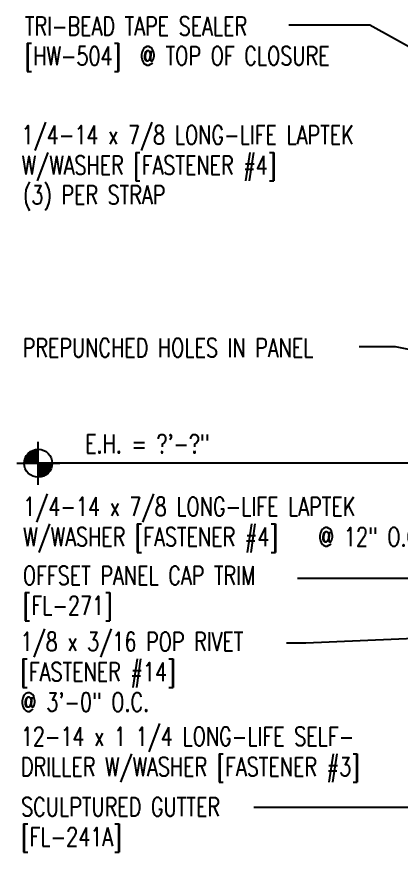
# Model space of a CAD drawing. Header units: inches. Extents: x 0.5 to 41.1, y 60.2 to 108.6.
# Drawn here: x 6.71 to 14.42, y 71.86 to 88.64 of the extents above; entities that cross this region are included whole.
import ezdxf

# ---------------------------------------------------------------- set-up
doc = ezdxf.new("R2010")
doc.units = ezdxf.units.IN
doc.header["$MEASUREMENT"] = 0
doc.layers.add('SECTION', color=11, linetype='Continuous')
doc.layers.add('TEXT', color=2, linetype='Continuous')
doc.styles.add('TEXT1', font='ROMANS.shx', dxfattribs={"width": 0.75, "height": 0.375})
doc.dimstyles.new('DETAIL$7', dxfattribs={"dimscale": 4, "dimtxt": 0.09375, "dimasz": 0.125, "dimexe": 0.0625, "dimexo": 0.125, "dimgap": 0.0625, "dimtad": 1, "dimdec": 4, "dimzin": 3, "dimdsep": 46, "dimlunit": 4, "dimtxsty": 'TEXT1', "dimblk": 'ARCHTICK', "dimcen": 0.0625, "dimclrd": 7, "dimclre": 7, "dimclrt": 2, "dimadec": 0, "dimazin": 0, "dimtfac": 0.59375, "dimtdec": 4, "dimtmove": 0, "dimatfit": 3, "dimfxl": 0, "dimfrac": 2, "dimtolj": 1, "dimtzin": 3, "dimarcsym": 0})

# ---------------------------------------------------------------- blocks, each defined once
blk = doc.blocks.new('FD-F4')
at = {"layer": 'TEXT', "style": 'TEXT1', "width": 0.75}
for s, p in [('1/4-14 x 7/8 LONG-LIFE LAPTEK', (0.0047, -0.0408)), ('W/WASHER [FASTENER #4]', (0.0047, -0.1926))]:
    blk.add_text(s, height=0.09375, dxfattribs=at).set_placement(p)
blk.add_attdef('(QUANTITY)', (1.4847, -0.1926), '', height=0.0938, dxfattribs=at)
at = {"layer": 'TEXT', "style": 'TEXT1', "flags": 1}
for tag, p in [('Color', (0.0624, -0.4349)), ('Calc', (0.0624, -0.4349)), ('Opt1', (0.0624, -0.4349)), ('Opt2', (0.0624, -0.4349)), ('Opt3', (0.0624, -0.4349)), ('Description', (0.0624, -0.4349)), ('Multiple', (0.0624, -0.4349)), ('Part', (0.0624, -0.4349)), ('Spare1', (0.0624, -0.6224)), ('Spare2', (0.0624, -0.6224)), ('Spare3', (0.0624, -0.6224)), ('Spare4', (0.0624, -0.6224)), ('Spare5', (0.0624, -0.6224)), ('Spare6', (0.0624, -0.6224)), ('Spare7', (0.0624, -0.6224)), ('Spare8', (0.0624, -0.6224)), ('Spare9', (0.0624, -0.6224)), ('Spare10', (0.0624, -0.6224))]:
    blk.add_attdef(tag, p, '', height=0.0938, dxfattribs=at)
blk = doc.blocks.new('wp')
at = {"layer": 'SECTION'}
for p, q in [((0, -0.0958), (0, 0.0958)), ((-0.0958, 0), (0.0958, 0))]:
    blk.add_line(p, q, dxfattribs=at)
at = {"layer": 'SECTION', "const_width": 0.0625}
for points in [[(0, 0.0312, 0.414214), (-0.0312, 0, 1)], [(0, -0.0312, 0.414214), (0.0312, 0, 1)]]:
    blk.add_lwpolyline(points, format="xyb", dxfattribs=at)
at = {"layer": 'SECTION'}
blk.add_circle((0, 0), 0.0625, dxfattribs=at)
blk = doc.blocks.new('dsc-HW-504')
at = {"layer": 'TEXT', "style": 'TEXT1', "width": 0.75}
for s, p in [('TRI-BEAD TAPE SEALER', (0, 0)), ('[HW-504]', (0, -0.6))]:
    blk.add_text(s, height=0.375, dxfattribs=at).set_placement(p)
at = {"layer": 'TEXT', "style": 'TEXT1', "flags": 1}
for tag, p in [('COLOR', (0, -1.2)), ('CALC', (0, -1.2)), ('OPT1', (0, -1.2)), ('OPT2', (0, -1.2)), ('OPT3', (0, -1.2)), ('GAGE', (0, -1.2)), ('SHPLN', (0, -1.2)), ('PART', (0, -1.2)), ('DESCRIPTION', (0, -1.2)), ('MULTIPLE', (0, -1.2)), ('SPARE1', (0, -1.8)), ('SPARE2', (0, -1.8)), ('SPARE3', (0, -1.8)), ('SPARE4', (0, -1.8)), ('SPARE5', (0, -1.8)), ('SPARE6', (0, -1.8)), ('SPARE7', (0, -1.8)), ('SPARE8', (0, -1.8)), ('SPARE9', (0, -1.8)), ('SPARE10', (0, -1.8))]:
    blk.add_attdef(tag, p, '', height=0.375, dxfattribs=at)
blk = doc.blocks.new('dsc-FL-271')
at = {"layer": 'TEXT', "style": 'TEXT1', "width": 0.75}
for s, p in [('OFFSET PANEL CAP TRIM', (0, 0)), ('[FL-271]', (0, -0.6))]:
    blk.add_text(s, height=0.375, dxfattribs=at).set_placement(p)
at = {"layer": 'TEXT', "style": 'TEXT1', "flags": 1}
for tag, p in [('COLOR', (0, -1.2)), ('CALC', (0, -1.2)), ('OPT1', (0, -1.2)), ('OPT2', (0, -1.2)), ('OPT3', (0, -1.2)), ('GAGE', (0, -1.2)), ('SHPLN', (0, -1.2)), ('PART', (0, -1.2)), ('DESCRIPTION', (0, -1.2)), ('MULTIPLE', (0, -1.2)), ('SPARE1', (0, -1.8)), ('SPARE2', (0, -1.8)), ('SPARE3', (0, -1.8)), ('SPARE4', (0, -1.8)), ('SPARE5', (0, -1.8)), ('SPARE6', (0, -1.8)), ('SPARE7', (0, -1.8)), ('SPARE8', (0, -1.8)), ('SPARE9', (0, -1.8)), ('SPARE10', (0, -1.8))]:
    blk.add_attdef(tag, p, '', height=0.375, dxfattribs=at)
blk = doc.blocks.new('dsc-FL-241A')
at = {"layer": 'TEXT', "style": 'TEXT1', "width": 0.75}
for s, p in [('SCULPTURED GUTTER', (0, 0)), ('[FL-241A]', (0, -0.6))]:
    blk.add_text(s, height=0.375, dxfattribs=at).set_placement(p)
at = {"layer": 'TEXT', "style": 'TEXT1', "flags": 1}
for tag, p in [('COLOR', (0, -1.2)), ('CALC', (0, -1.2)), ('OPT1', (0, -1.2)), ('OPT2', (0, -1.2)), ('OPT3', (0, -1.2)), ('GAGE', (0, -1.2)), ('SHPLN', (0, -1.2)), ('PART', (0, -1.2)), ('DESCRIPTION', (0, -1.2)), ('MULTIPLE', (0, -1.2)), ('SPARE1', (0, -1.8)), ('SPARE2', (0, -1.8)), ('SPARE3', (0, -1.8)), ('SPARE4', (0, -1.8)), ('SPARE5', (0, -1.8)), ('SPARE6', (0, -1.8)), ('SPARE7', (0, -1.8)), ('SPARE8', (0, -1.8)), ('SPARE9', (0, -1.8)), ('SPARE10', (0, -1.8))]:
    blk.add_attdef(tag, p, '', height=0.375, dxfattribs=at)
blk = doc.blocks.new('FD-F3')
at = {"layer": 'TEXT', "style": 'TEXT1', "width": 0.75}
for s, p in [('12-14 x 1 1/4 LONG-LIFE SELF-', (0.0047, -0.0408)), ('DRILLER W/WASHER [FASTENER #3]', (0.0047, -0.1926))]:
    blk.add_text(s, height=0.09375, dxfattribs=at).set_placement(p)
blk.add_attdef('(QUANTITY)', (0.0047, -0.3444), '', height=0.0938, dxfattribs=at)
blk = doc.blocks.new('_ArchTick')
at = {"color": 0, "linetype": 'ByBlock', "const_width": 0.15}
blk.add_lwpolyline([(-0.5, -0.5), (0.5, 0.5)], dxfattribs=at)
blk = doc.blocks.new('FD-F14')
at = {"layer": 'TEXT', "style": 'TEXT1', "width": 0.75}
for s, p in [('1/8 x 3/16 POP RIVET', (0.0047, -0.0408)), ('[FASTENER #14]', (0.0047, -0.1926))]:
    blk.add_text(s, height=0.09375, dxfattribs=at).set_placement(p)
blk.add_attdef('(QUANTITY)', (0.0047, -0.3444), '', height=0.0938, dxfattribs=at)

msp = doc.modelspace()

# ---------------------------------------------------------------- linework, layer by layer
at = {"layer": 'TEXT'}
msp.add_line((15.22606, 79.67041), (7.13913, 79.67041), dxfattribs=at)

# ---------------------------------------------------------------- block references
for name, p in [('dsc-HW-504', (6.87082, 88.26158)), ('dsc-FL-271', (6.83192, 77.22893)), ('dsc-FL-241A', (6.79657, 72.58479))]:
    msp.add_blockref(name, p)
for name, p, xscale, yscale, zscale in [('FD-F4', (6.78618, 86.2374), 4, 4, 4), ('wp', (7.13913, 79.67041), 4.5, 4.5, 4.5), ('FD-F3', (6.7722, 74.16167), 4, 4, 4)]:
    msp.add_blockref(name, p, dxfattribs=dict(at, xscale=xscale, yscale=yscale, zscale=zscale))
at = {"layer": 'TEXT', "xscale": 4, "yscale": 4, "zscale": 4}
for name, p, values in [('FD-F4', (6.81771, 78.77662), {'(QUANTITY)': '@ 12" O.C.'}), ('FD-F14', (6.76474, 76.06566), {'(QUANTITY)': '@ 3\'-0" O.C.'})]:
    msp.add_blockref(name, p, dxfattribs=at).add_auto_attribs(values)

# ---------------------------------------------------------------- texts
at = {"layer": 'TEXT', "style": 'TEXT1', "width": 0.75}
for s, p in [('@ TOP OF CLOSURE', (9.17661, 87.6628)), ('(3) PER STRAP', (6.83255, 84.8717)), ('PREPUNCHED HOLES IN PANEL', (6.82781, 81.80297)), ('E.H. = ?\'-?"', (8.08054, 79.87494))]:
    msp.add_text(s, height=0.375, dxfattribs=at).set_placement(p)

# ---------------------------------------------------------------- leaders
for points in [[(22.56115, 77.35598), (16.08941, 77.35598), (12.33905, 77.35598)], [(22.50536, 76.49933), (12.50791, 76.05868), (12.12295, 76.05868)], [(18.01069, 74.34522), (14.61967, 72.76099), (11.46303, 72.76099)]]:
    msp.add_leader(points, dimstyle='DETAIL$7')
at = {"layer": 'TEXT', "color": 7}
for points in [[(22.86926, 83.40419), (13.79281, 88.46598), (12.17024, 88.46598)], [(20.0232, 80.89233), (14.30916, 82.0051), (13.57798, 82.00657)]]:
    msp.add_leader(points, dimstyle='DETAIL$7', dxfattribs=at)

doc.saveas('drawing.dxf')
